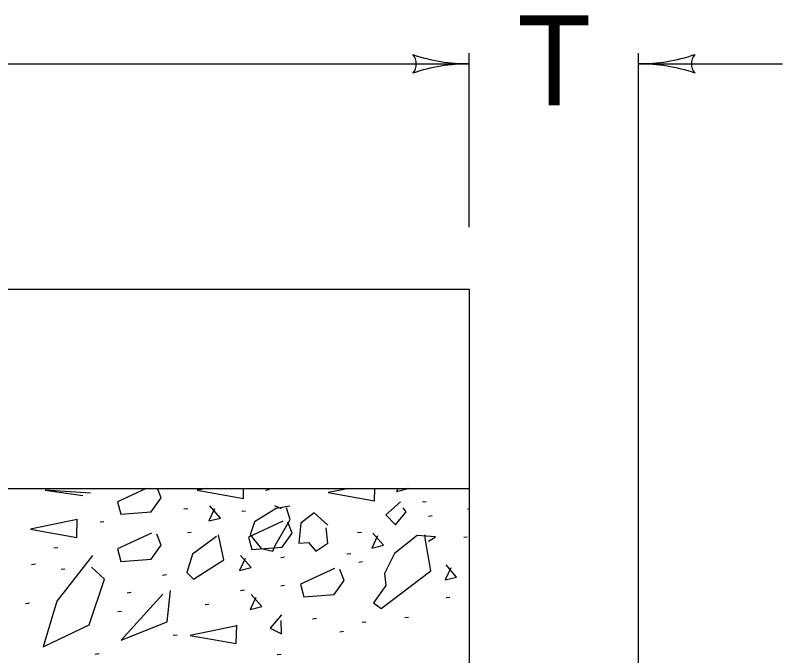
# Model space of a CAD drawing. Extents: x 997.6 to 1036.8, y 998.9 to 1022.7.
# Drawn here: x 1017.028 to 1018.728, y 1012.414 to 1013.834 of the extents above; entities that cross this region are included whole.
import ezdxf

# ---------------------------------------------------------------- set-up
doc = ezdxf.new("R2010")
doc.units = 0
doc.layers.add('Level 1', color=7, linetype='Continuous')

msp = doc.modelspace()

# ---------------------------------------------------------------- linework, layer by layer
at = {"layer": 'Level 1'}
for p, q in [((1018.0338, 1013.3639), (1018.0338, 1013.7504)), ((1018.4088, 1011.853), (1018.4088, 1013.7504)), ((1016.9045, 1013.7267), (1018.0338, 1013.7267)), ((1018.4088, 1013.7267), (1018.7284, 1013.7267)), ((1015.4713, 1013.2267), (1018.0338, 1013.2267)), ((1018.0338, 1013.2267), (1018.0338, 1011.1598)), ((1015.4713, 1012.7848), (1018.0338, 1012.7848))]:
    msp.add_line(p, q, dxfattribs=at)
for points in [[(1017.3177, 1012.7848), (1017.2538, 1012.7552)], [(1017.3509, 1012.7637), (1017.3426, 1012.7848)], [(1017.4513, 1012.7848), (1017.4307, 1012.7806)], [(1017.5331, 1012.7624), (1017.5337, 1012.7848)], [(1017.7673, 1012.7848), (1017.7213, 1012.7753)], [(1017.8237, 1012.7572), (1017.8243, 1012.7848)], [(1017.8759, 1012.7848), (1017.8728, 1012.7781)], [(1017.8983, 1012.7844), (1017.8979, 1012.7848)], [(1017.1941, 1012.7743), (1017.0938, 1012.7808), (1017.1771, 1012.769)], [(1017.4307, 1012.7806), (1017.5331, 1012.7624)], [(1017.5904, 1012.7813), (1017.5818, 1012.7802)], [(1017.7213, 1012.7753), (1017.8237, 1012.7572)], [(1017.8728, 1012.7781), (1017.8983, 1012.7844)], [(1017.2538, 1012.7552), (1017.2613, 1012.7274)], [(1017.3286, 1012.7328), (1017.3509, 1012.7637)], [(1017.8812, 1012.7552), (1017.8492, 1012.7263), (1017.8705, 1012.7039), (1017.894, 1012.7328), (1017.8876, 1012.7413)], [(1017.9386, 1012.7551), (1017.93, 1012.754)], [(1017.4098, 1012.7393), (1017.4012, 1012.7383)], [(1017.4693, 1012.7393), (1017.4565, 1012.7126), (1017.4821, 1012.719), (1017.4587, 1012.7457)], [(1017.538, 1012.7341), (1017.5295, 1012.7331)], [(1017.6358, 1012.7456), (1017.6059, 1012.7402), (1017.5579, 1012.7103), (1017.5483, 1012.6815), (1017.5728, 1012.6517), (1017.5985, 1012.6453), (1017.6038, 1012.6581), (1017.6369, 1012.7157), (1017.6283, 1012.7413)], [(1017.6017, 1012.7466), (1017.6166, 1012.7402)], [(1018.0317, 1012.7385), (1018.0295, 1012.7383)], [(1017.165, 1012.7155), (1017.0615, 1012.6942), (1017.164, 1012.676), (1017.165, 1012.7166)], [(1017.2613, 1012.7274), (1017.3286, 1012.7328)], [(1017.7201, 1012.7028), (1017.6903, 1012.7306), (1017.6603, 1012.7072), (1017.6561, 1012.6634), (1017.6774, 1012.6645), (1017.6934, 1012.6453), (1017.7201, 1012.6634), (1017.7169, 1012.6975)], [(1017.9517, 1012.7237), (1017.9431, 1012.7226)], [(1017.2238, 1012.7106), (1017.2153, 1012.7095)], [(1017.6202, 1012.7118), (1017.5444, 1012.6766), (1017.5519, 1012.6488), (1017.6192, 1012.6542), (1017.6415, 1012.6852), (1017.6319, 1012.7097)], [(1017.3296, 1012.6857), (1017.2538, 1012.6504), (1017.2613, 1012.6227), (1017.3285, 1012.628), (1017.3509, 1012.659), (1017.3413, 1012.6835)], [(1017.4176, 1012.687), (1017.4091, 1012.6859)], [(1017.7946, 1012.687), (1017.786, 1012.6859)], [(1017.8306, 1012.6791), (1017.8178, 1012.6524), (1017.8434, 1012.6588), (1017.8199, 1012.6854)], [(1017.4737, 1012.6783), (1017.4203, 1012.6388), (1017.4075, 1012.5983), (1017.4224, 1012.5834), (1017.4897, 1012.6261), (1017.4779, 1012.6815)], [(1017.9591, 1012.6773), (1017.9185, 1012.6805), (1017.8684, 1012.6399), (1017.846, 1012.5962), (1017.8492, 1012.5695), (1017.8214, 1012.5311), (1017.8385, 1012.5183), (1017.9484, 1012.6015), (1017.9367, 1012.6698), (1017.9356, 1012.6815)], [(1017.9431, 1012.6677), (1017.958, 1012.6762)], [(1018.0289, 1012.6763), (1018.0217, 1012.6754)], [(1017.1218, 1012.6529), (1017.1133, 1012.6519)], [(1017.1984, 1012.6357), (1017.1194, 1012.5343), (1017.0896, 1012.4329), (1017.1909, 1012.482), (1017.2251, 1012.5834), (1017.1963, 1012.6101)], [(1017.5373, 1012.6293), (1017.5246, 1012.6027), (1017.5502, 1012.6091), (1017.5267, 1012.6358)], [(1017.6244, 1012.632), (1017.6158, 1012.6309)], [(1017.771, 1012.6398), (1017.7625, 1012.6388)], [(1017.072, 1012.6163), (1017.0635, 1012.6153)], [(1017.7972, 1012.6216), (1017.7887, 1012.6205)], [(1017.9929, 1012.6083), (1017.9801, 1012.5817), (1018.0057, 1012.5881), (1017.9823, 1012.6148)], [(1017.1375, 1012.6058), (1017.1289, 1012.6048)], [(1017.7354, 1012.6071), (1017.6597, 1012.5719), (1017.6671, 1012.5442), (1017.7343, 1012.5495), (1017.7568, 1012.5804), (1017.7471, 1012.605)], [(1017.3626, 1012.5928), (1017.3541, 1012.5917)], [(1017.6244, 1012.5692), (1017.6158, 1012.5681)], [(1017.3542, 1012.5503), (1017.2624, 1012.4479), (1017.3638, 1012.4884), (1017.3713, 1012.5578)], [(1017.2841, 1012.5535), (1017.2755, 1012.5524)], [(1017.5354, 1012.5588), (1017.5268, 1012.5577)], [(1017.5609, 1012.5429), (1017.5481, 1012.5163), (1017.5738, 1012.5227), (1017.5503, 1012.5493)], [(1017.0589, 1012.5299), (1017.0504, 1012.5288)], [(1017.9909, 1012.543), (1017.9824, 1012.5419)], [(1017.4568, 1012.5273), (1017.4483, 1012.5263)], [(1017.2632, 1012.5116), (1017.2546, 1012.5105)], [(1017.6177, 1012.5044), (1017.5921, 1012.4746), (1017.6177, 1012.4618), (1017.6166, 1012.4916)], [(1017.6951, 1012.4959), (1017.6866, 1012.4948)], [(1017.8993, 1012.4985), (1017.8908, 1012.4974)], [(1017.5184, 1012.4799), (1017.415, 1012.4586), (1017.5174, 1012.4404), (1017.5184, 1012.4809)], [(1017.8051, 1012.488), (1017.7965, 1012.487)], [(1017.7553, 1012.4671), (1017.7468, 1012.466)], [(1017.3862, 1012.4593), (1017.3777, 1012.4582)], [(1017.2134, 1012.4173), (1017.2048, 1012.4163)], [(1017.6166, 1012.4163), (1017.608, 1012.4152)]]:
    msp.add_lwpolyline(points, dxfattribs=at)
for centre, radius, start, end in [((1017.8851, 1013.7267), 0.0313, 318.7746, 40.8913), ((1018.0338, 1014.1176), 0.3909, 251.3472, 269.9939), ((1018.4088, 1014.1176), 0.3909, 270, 288.6688), ((1018.5574, 1013.7266), 0.0313, 138.7746, 220.8913), ((1018.0338, 1013.3357), 0.3909, 90, 108.6688), ((1018.0338, 1013.3357), 0.3909, 89.9878, 90), ((1018.4088, 1014.1176), 0.3909, 269.9878, 270), ((1018.4088, 1013.3357), 0.3909, 71.3472, 89.9939)]:
    msp.add_arc(centre, radius, start, end, dxfattribs=at)

# ---------------------------------------------------------------- texts
msp.add_text('T', height=0.2, dxfattribs=at).set_placement((1018.1403, 1013.6343))

doc.saveas('drawing.dxf')
